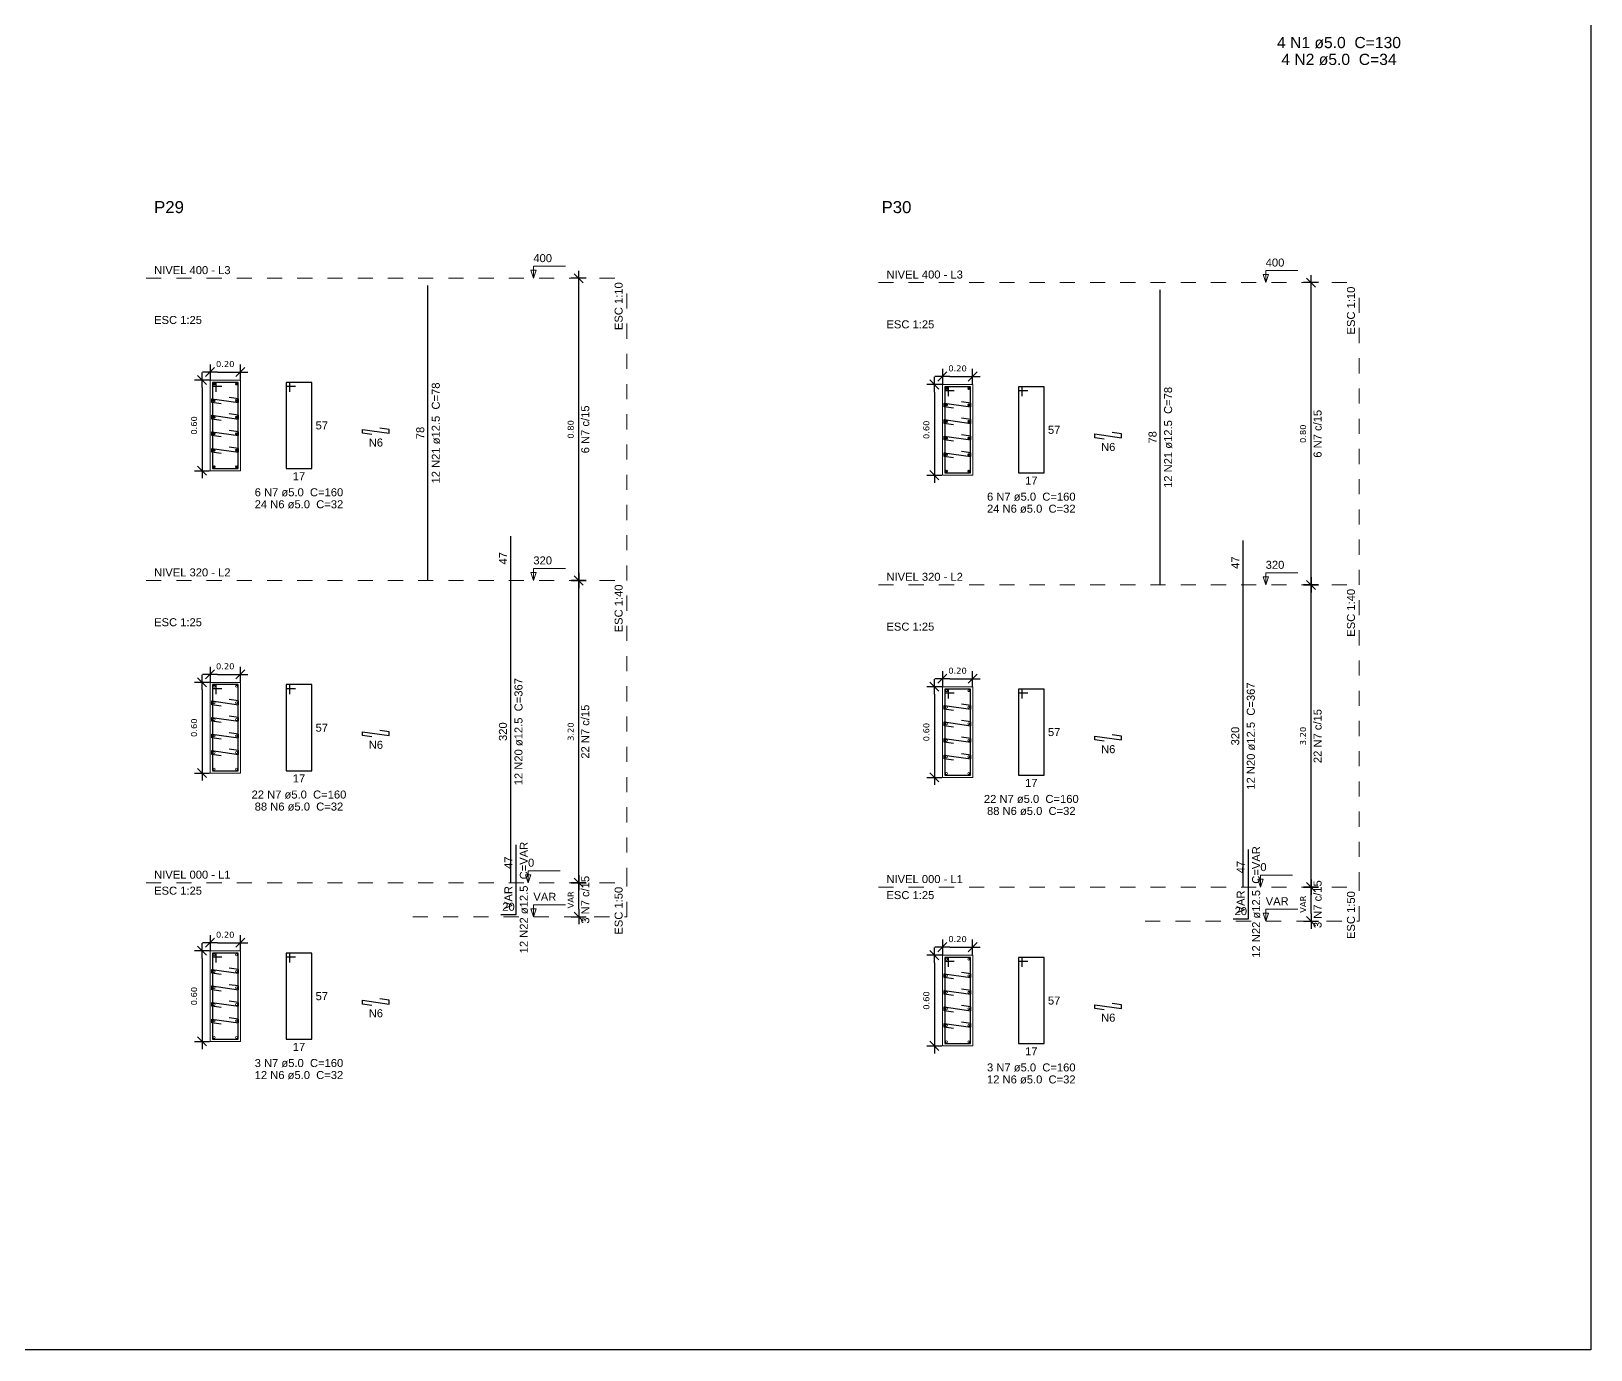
# Model space of a CAD drawing. Extents: x 25 to 1028, y -81 to 176.
# Drawn here: x 798.68 to 809, y 99.26 to 107.98 of the extents above; entities that cross this region are included whole.
import ezdxf

# ---------------------------------------------------------------- set-up
doc = ezdxf.new("R2010")
doc.units = 0
doc.header["$LTSCALE"] = 0.3
doc.header["$PDSIZE"] = 0.1
doc.linetypes.add('DOT2', pattern=[3.175, 0, -3.175])
doc.layers.get('0').update_dxf_attribs({"linetype": 'CONTINUOUS'})
doc.layers.get('Defpoints').update_dxf_attribs({"linetype": 'CONTINUOUS'})
doc.layers.add('ARQ-CTA-1_025', color=1, linetype='CONTINUOUS')
for name, color, linetype, lineweight in [('DT-Barras na forma', 2, 'CONTINUOUS', 30), ('DT-Barras no corte', 5, 'CONTINUOUS', 5), ('DT-Barras rebatidas', 2, 'CONTINUOUS', 30), ('DT-Forma', 5, 'CONTINUOUS', 5), ('DT-Pontilhado', 9, 'DOT2', 5), ('DT-Textos', 7, 'CONTINUOUS', 5), ('DT-Título', 3, 'CONTINUOUS', 20)]:
    doc.layers.add(name, color=color, linetype=linetype, lineweight=lineweight)
doc.layers.add('VPort', color=45, linetype='CONTINUOUS', plot=False)
doc.styles.add('Arial', font='arial.ttf')
doc.styles.add('FNDE Texto Cota 0025', font='verdana.ttf', dxfattribs={"height": 0.04})
doc.dimstyles.new('FNDE 1-0025', dxfattribs={"dimscale": 5, "dimtxt": 0.04, "dimasz": 0.01, "dimexe": 0.15, "dimexo": 0.15, "dimgap": 0.005, "dimtad": 1, "dimzin": 1, "dimdsep": 46, "dimtxsty": 'FNDE Texto Cota 0025', "dimblk": 'tic', "dimcen": 0.015, "dimdle": 0.15, "dimse1": 1, "dimse2": 1, "dimclrd": 251, "dimclre": 251, "dimclrt": 256, "dimaunit": 1, "dimadec": 3, "dimazin": 0, "dimtfac": 1, "dimtix": 1, "dimtmove": 2, "dimatfit": 3, "dimfxl": 0.15, "dimtvp": 1, "dimtolj": 1, "dimtzin": 0, "dimarcsym": 0})

# ---------------------------------------------------------------- blocks, each defined once
blk = doc.blocks.new('tic')
at = {"color": 251}
for p, q in [((-1, 0), (1, 0)), ((0, -1), (0, 1))]:
    blk.add_line(p, q, dxfattribs=at)
blk.add_line((-0.6, -0.6), (0.6, 0.6))
blk = doc.blocks.new('*D773')
at = {"layer": 'ARQ-CTA-1_025', "color": 251, "lineweight": -2}
blk.add_line((799.809, 101.847), (799.809, 101.347), dxfattribs=at)
at = {"layer": 'Defpoints', "color": 0}
for p in [(799.862, 101.897), (799.809, 101.297), (799.862, 101.297)]:
    blk.add_point(p, dxfattribs=at)
at = {"layer": 'ARQ-CTA-1_025', "color": 251, "lineweight": -2, "xscale": 0.05, "yscale": 0.05, "zscale": 0.05}
for p, rotation in [((799.809, 101.897), 90), ((799.809, 101.297), 270)]:
    blk.add_blockref('tic', p, dxfattribs=dict(at, rotation=rotation))
at = {"layer": 'ARQ-CTA-1_025', "insert": (799.756, 101.597), "char_height": 0.04, "attachment_point": 5, "rotation": 90, "style": 'FNDE Texto Cota 0025'}
blk.add_mtext('\\A1;0.60', dxfattribs=at)
blk = doc.blocks.new('*D774')
at = {"layer": 'ARQ-CTA-1_025', "color": 251, "lineweight": -2}
blk.add_line((799.912, 101.95), (800.012, 101.95), dxfattribs=at)
at = {"layer": 'Defpoints', "color": 0}
for p in [(800.062, 101.95), (799.862, 101.897), (800.062, 101.897)]:
    blk.add_point(p, dxfattribs=at)
at = {"layer": 'ARQ-CTA-1_025', "color": 251, "lineweight": -2, "xscale": 0.05, "yscale": 0.05, "zscale": 0.05, "rotation": 180}
blk.add_blockref('tic', (799.862, 101.95), dxfattribs=at)
at = {"layer": 'ARQ-CTA-1_025', "color": 251, "lineweight": -2, "xscale": 0.05, "yscale": 0.05, "zscale": 0.05}
blk.add_blockref('tic', (800.062, 101.95), dxfattribs=at)
at = {"layer": 'ARQ-CTA-1_025', "insert": (799.962, 102.003), "char_height": 0.04, "attachment_point": 5, "style": 'FNDE Texto Cota 0025'}
blk.add_mtext('\\A1;0.20', dxfattribs=at)
blk = doc.blocks.new('*D775')
at = {"layer": 'ARQ-CTA-1_025', "color": 251, "lineweight": -2}
blk.add_line((802.301, 102.172), (802.301, 102.297), dxfattribs=at)
at = {"layer": 'Defpoints', "color": 0}
for p in [(802.301, 102.347), (802.354, 102.347), (802.354, 102.122)]:
    blk.add_point(p, dxfattribs=at)
at = {"layer": 'ARQ-CTA-1_025', "color": 251, "lineweight": -2, "xscale": 0.05, "yscale": 0.05, "zscale": 0.05}
for p, rotation in [((802.301, 102.347), 90), ((802.301, 102.122), 270)]:
    blk.add_blockref('tic', p, dxfattribs=dict(at, rotation=rotation))
at = {"layer": 'ARQ-CTA-1_025', "insert": (802.248, 102.234), "char_height": 0.04, "attachment_point": 5, "rotation": 90, "style": 'FNDE Texto Cota 0025'}
blk.add_mtext('\\A1;VAR', dxfattribs=at)
blk = doc.blocks.new('*D776')
at = {"layer": 'ARQ-CTA-1_025', "color": 251, "lineweight": -2}
blk.add_line((799.809, 103.623), (799.809, 103.123), dxfattribs=at)
at = {"layer": 'Defpoints', "color": 0}
for p in [(799.862, 103.673), (799.809, 103.073), (799.862, 103.073)]:
    blk.add_point(p, dxfattribs=at)
at = {"layer": 'ARQ-CTA-1_025', "color": 251, "lineweight": -2, "xscale": 0.05, "yscale": 0.05, "zscale": 0.05}
for p, rotation in [((799.809, 103.673), 90), ((799.809, 103.073), 270)]:
    blk.add_blockref('tic', p, dxfattribs=dict(at, rotation=rotation))
at = {"layer": 'ARQ-CTA-1_025', "insert": (799.756, 103.373), "char_height": 0.04, "attachment_point": 5, "rotation": 90, "style": 'FNDE Texto Cota 0025'}
blk.add_mtext('\\A1;0.60', dxfattribs=at)
blk = doc.blocks.new('*D777')
at = {"layer": 'ARQ-CTA-1_025', "color": 251, "lineweight": -2}
blk.add_line((799.912, 103.726), (800.012, 103.726), dxfattribs=at)
at = {"layer": 'Defpoints', "color": 0}
for p in [(800.062, 103.726), (799.862, 103.673), (800.062, 103.673)]:
    blk.add_point(p, dxfattribs=at)
at = {"layer": 'ARQ-CTA-1_025', "color": 251, "lineweight": -2, "xscale": 0.05, "yscale": 0.05, "zscale": 0.05, "rotation": 180}
blk.add_blockref('tic', (799.862, 103.726), dxfattribs=at)
at = {"layer": 'ARQ-CTA-1_025', "color": 251, "lineweight": -2, "xscale": 0.05, "yscale": 0.05, "zscale": 0.05}
blk.add_blockref('tic', (800.062, 103.726), dxfattribs=at)
at = {"layer": 'ARQ-CTA-1_025', "insert": (799.962, 103.779), "char_height": 0.04, "attachment_point": 5, "style": 'FNDE Texto Cota 0025'}
blk.add_mtext('\\A1;0.20', dxfattribs=at)
blk = doc.blocks.new('*D778')
at = {"layer": 'ARQ-CTA-1_025', "color": 251, "lineweight": -2}
blk.add_line((802.301, 102.397), (802.301, 104.297), dxfattribs=at)
at = {"layer": 'Defpoints', "color": 0}
for p in [(802.301, 104.347), (802.354, 104.347), (802.354, 102.347)]:
    blk.add_point(p, dxfattribs=at)
at = {"layer": 'ARQ-CTA-1_025', "color": 251, "lineweight": -2, "xscale": 0.05, "yscale": 0.05, "zscale": 0.05}
for p, rotation in [((802.301, 104.347), 90), ((802.301, 102.347), 270)]:
    blk.add_blockref('tic', p, dxfattribs=dict(at, rotation=rotation))
at = {"layer": 'ARQ-CTA-1_025', "insert": (802.248, 103.347), "char_height": 0.04, "attachment_point": 5, "rotation": 90, "style": 'FNDE Texto Cota 0025'}
blk.add_mtext('\\A1;3.20', dxfattribs=at)
blk = doc.blocks.new('*D779')
at = {"layer": 'ARQ-CTA-1_025', "color": 251, "lineweight": -2}
blk.add_line((799.809, 105.623), (799.809, 105.123), dxfattribs=at)
at = {"layer": 'Defpoints', "color": 0}
for p in [(799.862, 105.673), (799.809, 105.073), (799.862, 105.073)]:
    blk.add_point(p, dxfattribs=at)
at = {"layer": 'ARQ-CTA-1_025', "color": 251, "lineweight": -2, "xscale": 0.05, "yscale": 0.05, "zscale": 0.05}
for p, rotation in [((799.809, 105.673), 90), ((799.809, 105.073), 270)]:
    blk.add_blockref('tic', p, dxfattribs=dict(at, rotation=rotation))
at = {"layer": 'ARQ-CTA-1_025', "insert": (799.756, 105.373), "char_height": 0.04, "attachment_point": 5, "rotation": 90, "style": 'FNDE Texto Cota 0025'}
blk.add_mtext('\\A1;0.60', dxfattribs=at)
blk = doc.blocks.new('*D780')
at = {"layer": 'ARQ-CTA-1_025', "color": 251, "lineweight": -2}
blk.add_line((799.912, 105.726), (800.012, 105.726), dxfattribs=at)
at = {"layer": 'Defpoints', "color": 0}
for p in [(799.862, 105.673), (800.062, 105.726), (800.062, 105.673)]:
    blk.add_point(p, dxfattribs=at)
at = {"layer": 'ARQ-CTA-1_025', "color": 251, "lineweight": -2, "xscale": 0.05, "yscale": 0.05, "zscale": 0.05, "rotation": 180}
blk.add_blockref('tic', (799.862, 105.726), dxfattribs=at)
at = {"layer": 'ARQ-CTA-1_025', "color": 251, "lineweight": -2, "xscale": 0.05, "yscale": 0.05, "zscale": 0.05}
blk.add_blockref('tic', (800.062, 105.726), dxfattribs=at)
at = {"layer": 'ARQ-CTA-1_025', "insert": (799.962, 105.779), "char_height": 0.04, "attachment_point": 5, "style": 'FNDE Texto Cota 0025'}
blk.add_mtext('\\A1;0.20', dxfattribs=at)
blk = doc.blocks.new('*D781')
at = {"layer": 'ARQ-CTA-1_025', "color": 251, "lineweight": -2}
blk.add_line((802.301, 104.397), (802.301, 106.297), dxfattribs=at)
at = {"layer": 'Defpoints', "color": 0}
for p in [(802.301, 106.347), (802.354, 106.347), (802.354, 104.347)]:
    blk.add_point(p, dxfattribs=at)
at = {"layer": 'ARQ-CTA-1_025', "color": 251, "lineweight": -2, "xscale": 0.05, "yscale": 0.05, "zscale": 0.05}
for p, rotation in [((802.301, 106.347), 90), ((802.301, 104.347), 270)]:
    blk.add_blockref('tic', p, dxfattribs=dict(at, rotation=rotation))
at = {"layer": 'ARQ-CTA-1_025', "insert": (802.248, 105.347), "char_height": 0.04, "attachment_point": 5, "rotation": 90, "style": 'FNDE Texto Cota 0025'}
blk.add_mtext('\\A1;0.80', dxfattribs=at)
blk = doc.blocks.new('*D907')
at = {"layer": 'ARQ-CTA-1_025', "color": 251, "lineweight": -2}
blk.add_line((804.654, 101.818), (804.654, 101.318), dxfattribs=at)
at = {"layer": 'Defpoints', "color": 0}
for p in [(804.707, 101.868), (804.654, 101.268), (804.707, 101.268)]:
    blk.add_point(p, dxfattribs=at)
at = {"layer": 'ARQ-CTA-1_025', "color": 251, "lineweight": -2, "xscale": 0.05, "yscale": 0.05, "zscale": 0.05}
for p, rotation in [((804.654, 101.868), 90), ((804.654, 101.268), 270)]:
    blk.add_blockref('tic', p, dxfattribs=dict(at, rotation=rotation))
at = {"layer": 'ARQ-CTA-1_025', "insert": (804.601, 101.568), "char_height": 0.04, "attachment_point": 5, "rotation": 90, "style": 'FNDE Texto Cota 0025'}
blk.add_mtext('\\A1;0.60', dxfattribs=at)
blk = doc.blocks.new('*D908')
at = {"layer": 'ARQ-CTA-1_025', "color": 251, "lineweight": -2}
blk.add_line((804.757, 101.921), (804.857, 101.921), dxfattribs=at)
at = {"layer": 'Defpoints', "color": 0}
for p in [(804.707, 101.868), (804.907, 101.921), (804.907, 101.868)]:
    blk.add_point(p, dxfattribs=at)
at = {"layer": 'ARQ-CTA-1_025', "color": 251, "lineweight": -2, "xscale": 0.05, "yscale": 0.05, "zscale": 0.05, "rotation": 180}
blk.add_blockref('tic', (804.707, 101.921), dxfattribs=at)
at = {"layer": 'ARQ-CTA-1_025', "color": 251, "lineweight": -2, "xscale": 0.05, "yscale": 0.05, "zscale": 0.05}
blk.add_blockref('tic', (804.907, 101.921), dxfattribs=at)
at = {"layer": 'ARQ-CTA-1_025', "insert": (804.807, 101.974), "char_height": 0.04, "attachment_point": 5, "style": 'FNDE Texto Cota 0025'}
blk.add_mtext('\\A1;0.20', dxfattribs=at)
blk = doc.blocks.new('*D909')
at = {"layer": 'ARQ-CTA-1_025', "color": 251, "lineweight": -2}
blk.add_line((807.146, 102.143), (807.146, 102.268), dxfattribs=at)
at = {"layer": 'Defpoints', "color": 0}
for p in [(807.146, 102.318), (807.199, 102.318), (807.199, 102.093)]:
    blk.add_point(p, dxfattribs=at)
at = {"layer": 'ARQ-CTA-1_025', "color": 251, "lineweight": -2, "xscale": 0.05, "yscale": 0.05, "zscale": 0.05}
for p, rotation in [((807.146, 102.318), 90), ((807.146, 102.093), 270)]:
    blk.add_blockref('tic', p, dxfattribs=dict(at, rotation=rotation))
at = {"layer": 'ARQ-CTA-1_025', "insert": (807.093, 102.205), "char_height": 0.04, "attachment_point": 5, "rotation": 90, "style": 'FNDE Texto Cota 0025'}
blk.add_mtext('\\A1;VAR', dxfattribs=at)
blk = doc.blocks.new('*D910')
at = {"layer": 'ARQ-CTA-1_025', "color": 251, "lineweight": -2}
blk.add_line((804.654, 103.594), (804.654, 103.094), dxfattribs=at)
at = {"layer": 'Defpoints', "color": 0}
for p in [(804.707, 103.644), (804.654, 103.044), (804.707, 103.044)]:
    blk.add_point(p, dxfattribs=at)
at = {"layer": 'ARQ-CTA-1_025', "color": 251, "lineweight": -2, "xscale": 0.05, "yscale": 0.05, "zscale": 0.05}
for p, rotation in [((804.654, 103.644), 90), ((804.654, 103.044), 270)]:
    blk.add_blockref('tic', p, dxfattribs=dict(at, rotation=rotation))
at = {"layer": 'ARQ-CTA-1_025', "insert": (804.601, 103.344), "char_height": 0.04, "attachment_point": 5, "rotation": 90, "style": 'FNDE Texto Cota 0025'}
blk.add_mtext('\\A1;0.60', dxfattribs=at)
blk = doc.blocks.new('*D911')
at = {"layer": 'ARQ-CTA-1_025', "color": 251, "lineweight": -2}
blk.add_line((804.757, 103.697), (804.857, 103.697), dxfattribs=at)
at = {"layer": 'Defpoints', "color": 0}
for p in [(804.707, 103.644), (804.907, 103.697), (804.907, 103.644)]:
    blk.add_point(p, dxfattribs=at)
at = {"layer": 'ARQ-CTA-1_025', "color": 251, "lineweight": -2, "xscale": 0.05, "yscale": 0.05, "zscale": 0.05, "rotation": 180}
blk.add_blockref('tic', (804.707, 103.697), dxfattribs=at)
at = {"layer": 'ARQ-CTA-1_025', "color": 251, "lineweight": -2, "xscale": 0.05, "yscale": 0.05, "zscale": 0.05}
blk.add_blockref('tic', (804.907, 103.697), dxfattribs=at)
at = {"layer": 'ARQ-CTA-1_025', "insert": (804.807, 103.75), "char_height": 0.04, "attachment_point": 5, "style": 'FNDE Texto Cota 0025'}
blk.add_mtext('\\A1;0.20', dxfattribs=at)
blk = doc.blocks.new('*D912')
at = {"layer": 'ARQ-CTA-1_025', "color": 251, "lineweight": -2}
blk.add_line((807.146, 102.368), (807.146, 104.268), dxfattribs=at)
at = {"layer": 'Defpoints', "color": 0}
for p in [(807.146, 104.318), (807.199, 104.318), (807.199, 102.318)]:
    blk.add_point(p, dxfattribs=at)
at = {"layer": 'ARQ-CTA-1_025', "color": 251, "lineweight": -2, "xscale": 0.05, "yscale": 0.05, "zscale": 0.05}
for p, rotation in [((807.146, 104.318), 90), ((807.146, 102.318), 270)]:
    blk.add_blockref('tic', p, dxfattribs=dict(at, rotation=rotation))
at = {"layer": 'ARQ-CTA-1_025', "insert": (807.093, 103.318), "char_height": 0.04, "attachment_point": 5, "rotation": 90, "style": 'FNDE Texto Cota 0025'}
blk.add_mtext('\\A1;3.20', dxfattribs=at)
blk = doc.blocks.new('*D913')
at = {"layer": 'ARQ-CTA-1_025', "color": 251, "lineweight": -2}
blk.add_line((804.654, 105.594), (804.654, 105.094), dxfattribs=at)
at = {"layer": 'Defpoints', "color": 0}
for p in [(804.707, 105.644), (804.654, 105.044), (804.707, 105.044)]:
    blk.add_point(p, dxfattribs=at)
at = {"layer": 'ARQ-CTA-1_025', "color": 251, "lineweight": -2, "xscale": 0.05, "yscale": 0.05, "zscale": 0.05}
for p, rotation in [((804.654, 105.644), 90), ((804.654, 105.044), 270)]:
    blk.add_blockref('tic', p, dxfattribs=dict(at, rotation=rotation))
at = {"layer": 'ARQ-CTA-1_025', "insert": (804.601, 105.344), "char_height": 0.04, "attachment_point": 5, "rotation": 90, "style": 'FNDE Texto Cota 0025'}
blk.add_mtext('\\A1;0.60', dxfattribs=at)
blk = doc.blocks.new('*D914')
at = {"layer": 'ARQ-CTA-1_025', "color": 251, "lineweight": -2}
blk.add_line((804.757, 105.697), (804.857, 105.697), dxfattribs=at)
at = {"layer": 'Defpoints', "color": 0}
for p in [(804.907, 105.697), (804.707, 105.644), (804.907, 105.644)]:
    blk.add_point(p, dxfattribs=at)
at = {"layer": 'ARQ-CTA-1_025', "color": 251, "lineweight": -2, "xscale": 0.05, "yscale": 0.05, "zscale": 0.05, "rotation": 180}
blk.add_blockref('tic', (804.707, 105.697), dxfattribs=at)
at = {"layer": 'ARQ-CTA-1_025', "color": 251, "lineweight": -2, "xscale": 0.05, "yscale": 0.05, "zscale": 0.05}
blk.add_blockref('tic', (804.907, 105.697), dxfattribs=at)
at = {"layer": 'ARQ-CTA-1_025', "insert": (804.807, 105.75), "char_height": 0.04, "attachment_point": 5, "style": 'FNDE Texto Cota 0025'}
blk.add_mtext('\\A1;0.20', dxfattribs=at)
blk = doc.blocks.new('*D915')
at = {"layer": 'ARQ-CTA-1_025', "color": 251, "lineweight": -2}
blk.add_line((807.146, 104.368), (807.146, 106.268), dxfattribs=at)
at = {"layer": 'Defpoints', "color": 0}
for p in [(807.146, 106.318), (807.199, 106.318), (807.199, 104.318)]:
    blk.add_point(p, dxfattribs=at)
at = {"layer": 'ARQ-CTA-1_025', "color": 251, "lineweight": -2, "xscale": 0.05, "yscale": 0.05, "zscale": 0.05}
for p, rotation in [((807.146, 106.318), 90), ((807.146, 104.318), 270)]:
    blk.add_blockref('tic', p, dxfattribs=dict(at, rotation=rotation))
at = {"layer": 'ARQ-CTA-1_025', "insert": (807.093, 105.318), "char_height": 0.04, "attachment_point": 5, "rotation": 90, "style": 'FNDE Texto Cota 0025'}
blk.add_mtext('\\A1;0.80', dxfattribs=at)

msp = doc.modelspace()

# ---------------------------------------------------------------- linework, layer by layer
at = {"layer": 'DT-Barras na forma'}
for p, q in [((799.90216738, 105.65811115), (799.87716738, 105.65811114)), ((799.87716738, 105.65811114), (799.87716739, 105.08811114)), ((800.04716758, 105.65811114), (799.87716758, 105.65811108)), ((799.87716758, 105.65811108), (799.87716758, 105.63311108)), ((799.87716758, 105.63311108), (799.93966758, 105.63311108)), ((799.90216736, 105.59561115), (799.90216738, 105.65811115)), ((800.05091748, 105.54986124), (799.98902832, 105.55857802)), ((800.04716739, 105.08811114), (800.04716758, 105.65811114)), ((804.74719098, 105.62903685), (804.72219098, 105.62903684)), ((804.72219098, 105.62903684), (804.72219099, 105.05903684)), ((804.89219118, 105.62903684), (804.72219118, 105.62903679)), ((804.72219118, 105.62903679), (804.72219118, 105.60403679)), ((804.72219118, 105.60403679), (804.78469118, 105.60403679)), ((804.74719096, 105.56653685), (804.74719098, 105.62903685)), ((804.89219099, 105.05903684), (804.89219118, 105.62903684)), ((799.87341745, 105.52486118), (799.87341746, 105.54986118)), ((799.93530661, 105.5161444), (799.87341745, 105.52486118)), ((799.87341746, 105.54986118), (800.05091747, 105.52486124)), ((800.05091747, 105.52486124), (800.05091748, 105.54986124)), ((804.71844105, 105.49578688), (804.71844106, 105.52078688)), ((804.78033021, 105.4870701), (804.71844105, 105.49578688)), ((804.71844106, 105.52078688), (804.89594107, 105.49578695)), ((804.89594108, 105.52078695), (804.83405192, 105.52950373)), ((804.89594107, 105.49578695), (804.89594108, 105.52078695)), ((799.87341745, 105.41536118), (799.87341746, 105.44036118)), ((799.93530661, 105.4066444), (799.87341745, 105.41536118)), ((799.87341746, 105.44036118), (800.05091747, 105.41536124)), ((800.05091748, 105.44036124), (799.98902832, 105.44907802)), ((800.05091747, 105.41536124), (800.05091748, 105.44036124)), ((804.71844105, 105.38628688), (804.71844106, 105.41128688)), ((804.78033021, 105.3775701), (804.71844105, 105.38628688)), ((804.71844106, 105.41128688), (804.89594107, 105.38628695)), ((804.89594108, 105.41128695), (804.83405192, 105.42000373)), ((804.89594107, 105.38628695), (804.89594108, 105.41128695)), ((799.87341745, 105.30586118), (799.87341746, 105.33086118)), ((799.93530661, 105.2971444), (799.87341745, 105.30586118)), ((799.87341746, 105.33086118), (800.05091747, 105.30586124)), ((800.05091748, 105.33086124), (799.98902832, 105.33957802)), ((800.05091747, 105.30586124), (800.05091748, 105.33086124)), ((804.71844105, 105.27678688), (804.71844106, 105.30178688)), ((804.78033021, 105.2680701), (804.71844105, 105.27678688)), ((804.71844106, 105.30178688), (804.89594107, 105.27678695)), ((804.89594108, 105.30178695), (804.83405192, 105.31050373)), ((804.89594107, 105.27678695), (804.89594108, 105.30178695)), ((799.87341745, 105.19636118), (799.87341746, 105.22136118)), ((799.93530661, 105.1876444), (799.87341745, 105.19636118)), ((799.87341746, 105.22136118), (800.05091747, 105.19636124)), ((800.05091748, 105.22136124), (799.98902832, 105.23007802)), ((800.05091747, 105.19636124), (800.05091748, 105.22136124)), ((804.71844105, 105.16728688), (804.71844106, 105.19228688)), ((804.78033021, 105.1585701), (804.71844105, 105.16728688)), ((804.71844106, 105.19228688), (804.89594107, 105.16728695)), ((804.89594108, 105.19228695), (804.83405192, 105.20100373)), ((804.89594107, 105.16728695), (804.89594108, 105.19228695)), ((799.87716739, 105.08811114), (800.04716739, 105.08811114)), ((804.72219099, 105.05903684), (804.89219099, 105.05903684)), ((799.90216738, 103.65811115), (799.87716738, 103.65811114)), ((799.87716738, 103.65811114), (799.87716739, 103.08811114)), ((800.04716758, 103.65811114), (799.87716758, 103.65811108)), ((799.87716758, 103.65811108), (799.87716758, 103.63311108)), ((799.87716758, 103.63311108), (799.93966758, 103.63311108)), ((799.90216736, 103.59561115), (799.90216738, 103.65811115)), ((800.04716739, 103.08811114), (800.04716758, 103.65811114)), ((804.74719098, 103.62903685), (804.72219098, 103.62903684)), ((804.72219098, 103.62903684), (804.72219099, 103.05903684)), ((804.89219118, 103.62903684), (804.72219118, 103.62903679)), ((804.72219118, 103.62903679), (804.72219118, 103.60403679)), ((804.72219118, 103.60403679), (804.78469118, 103.60403679)), ((804.74719096, 103.56653685), (804.74719098, 103.62903685)), ((804.89219099, 103.05903684), (804.89219118, 103.62903684)), ((799.87341745, 103.52486118), (799.87341746, 103.54986118)), ((799.93530661, 103.5161444), (799.87341745, 103.52486118)), ((799.87341746, 103.54986118), (800.05091747, 103.52486124)), ((800.05091748, 103.54986124), (799.98902832, 103.55857802)), ((800.05091747, 103.52486124), (800.05091748, 103.54986124)), ((804.71844105, 103.49578688), (804.71844106, 103.52078688)), ((804.78033021, 103.4870701), (804.71844105, 103.49578688)), ((804.71844106, 103.52078688), (804.89594107, 103.49578695)), ((804.89594108, 103.52078695), (804.83405192, 103.52950373)), ((804.89594107, 103.49578695), (804.89594108, 103.52078695)), ((799.87341745, 103.41536118), (799.87341746, 103.44036118)), ((799.93530661, 103.4066444), (799.87341745, 103.41536118)), ((799.87341746, 103.44036118), (800.05091747, 103.41536124)), ((800.05091748, 103.44036124), (799.98902832, 103.44907802)), ((800.05091747, 103.41536124), (800.05091748, 103.44036124)), ((804.71844105, 103.38628688), (804.71844106, 103.41128688)), ((804.71844106, 103.41128688), (804.89594107, 103.38628695)), ((804.89594108, 103.41128695), (804.83405192, 103.42000373)), ((804.89594107, 103.38628695), (804.89594108, 103.41128695)), ((799.87341745, 103.30586118), (799.87341746, 103.33086118)), ((799.93530661, 103.2971444), (799.87341745, 103.30586118)), ((799.87341746, 103.33086118), (800.05091747, 103.30586124)), ((800.05091748, 103.33086124), (799.98902832, 103.33957802)), ((800.05091747, 103.30586124), (800.05091748, 103.33086124)), ((804.78033021, 103.3775701), (804.71844105, 103.38628688)), ((804.71844105, 103.27678688), (804.71844106, 103.30178688)), ((804.71844106, 103.30178688), (804.89594107, 103.27678695)), ((804.89594108, 103.30178695), (804.83405192, 103.31050373)), ((804.89594107, 103.27678695), (804.89594108, 103.30178695)), ((799.87341745, 103.19636118), (799.87341746, 103.22136118)), ((799.93530661, 103.1876444), (799.87341745, 103.19636118)), ((799.87341746, 103.22136118), (800.05091747, 103.19636124)), ((800.05091748, 103.22136124), (799.98902832, 103.23007802)), ((800.05091747, 103.19636124), (800.05091748, 103.22136124)), ((804.78033021, 103.2680701), (804.71844105, 103.27678688)), ((804.71844105, 103.16728688), (804.71844106, 103.19228688)), ((804.71844106, 103.19228688), (804.89594107, 103.16728695)), ((804.89594108, 103.19228695), (804.83405192, 103.20100373)), ((804.89594107, 103.16728695), (804.89594108, 103.19228695)), ((799.87716739, 103.08811114), (800.04716739, 103.08811114)), ((804.78033021, 103.1585701), (804.71844105, 103.16728688)), ((804.72219099, 103.05903684), (804.89219099, 103.05903684)), ((799.90216738, 101.88173615), (799.87716738, 101.88173614)), ((799.87716738, 101.88173614), (799.87716739, 101.31173614)), ((800.04716758, 101.88173614), (799.87716758, 101.88173608)), ((799.87716758, 101.88173608), (799.87716758, 101.85673608)), ((799.87716758, 101.85673608), (799.93966758, 101.85673608)), ((799.90216736, 101.81923615), (799.90216738, 101.88173615)), ((800.04716739, 101.31173614), (800.04716758, 101.88173614)), ((804.74719098, 101.85266185), (804.72219098, 101.85266184)), ((804.72219098, 101.85266184), (804.72219099, 101.28266184)), ((804.89219118, 101.85266184), (804.72219118, 101.85266179)), ((804.72219118, 101.85266179), (804.72219118, 101.82766179)), ((804.74719096, 101.79016185), (804.74719098, 101.85266185)), ((804.89219099, 101.28266184), (804.89219118, 101.85266184)), ((799.87341745, 101.74848618), (799.87341746, 101.77348618)), ((799.93530661, 101.7397694), (799.87341745, 101.74848618)), ((799.87341746, 101.77348618), (800.05091747, 101.74848624)), ((800.05091748, 101.77348624), (799.98902832, 101.78220302)), ((800.05091747, 101.74848624), (800.05091748, 101.77348624)), ((804.71844105, 101.71941188), (804.71844106, 101.74441188)), ((804.71844106, 101.74441188), (804.89594107, 101.71941195)), ((804.72219118, 101.82766179), (804.78469118, 101.82766179)), ((804.89594108, 101.74441195), (804.83405192, 101.75312873)), ((804.89594107, 101.71941195), (804.89594108, 101.74441195)), ((799.87341745, 101.63898618), (799.87341746, 101.66398618)), ((799.93530661, 101.6302694), (799.87341745, 101.63898618)), ((799.87341746, 101.66398618), (800.05091747, 101.63898624)), ((800.05091748, 101.66398624), (799.98902832, 101.67270302)), ((800.05091747, 101.63898624), (800.05091748, 101.66398624)), ((804.78033021, 101.7106951), (804.71844105, 101.71941188)), ((804.89594108, 101.63491195), (804.83405192, 101.64362873)), ((799.87341745, 101.52948618), (799.87341746, 101.55448618)), ((799.87341746, 101.55448618), (800.05091747, 101.52948624)), ((800.05091748, 101.55448624), (799.98902832, 101.56320302)), ((800.05091747, 101.52948624), (800.05091748, 101.55448624)), ((804.71844105, 101.60991188), (804.71844106, 101.63491188)), ((804.78033021, 101.6011951), (804.71844105, 101.60991188)), ((804.71844106, 101.63491188), (804.89594107, 101.60991195)), ((804.89594108, 101.52541195), (804.83405192, 101.53412873)), ((804.89594107, 101.60991195), (804.89594108, 101.63491195)), ((799.93530661, 101.5207694), (799.87341745, 101.52948618)), ((799.87341745, 101.41998618), (799.87341746, 101.44498618)), ((799.87341746, 101.44498618), (800.05091747, 101.41998624)), ((800.05091748, 101.44498624), (799.98902832, 101.45370302)), ((800.05091747, 101.41998624), (800.05091748, 101.44498624)), ((804.71844105, 101.50041188), (804.71844106, 101.52541188)), ((804.78033021, 101.4916951), (804.71844105, 101.50041188)), ((804.71844106, 101.52541188), (804.89594107, 101.50041195)), ((804.89594107, 101.50041195), (804.89594108, 101.52541195)), ((799.93530661, 101.4112694), (799.87341745, 101.41998618)), ((804.71844105, 101.39091188), (804.71844106, 101.41591188)), ((804.78033021, 101.3821951), (804.71844105, 101.39091188)), ((804.71844106, 101.41591188), (804.89594107, 101.39091195)), ((804.89594108, 101.41591195), (804.83405192, 101.42462873)), ((804.89594107, 101.39091195), (804.89594108, 101.41591195)), ((799.87716739, 101.31173614), (800.04716739, 101.31173614)), ((804.72219099, 101.28266184), (804.89219099, 101.28266184))]:
    msp.add_line(p, q, dxfattribs=at)
at = {"layer": 'DT-Barras no corte'}
for p, q in [((799.88216736, 105.64061115), (799.89466736, 105.65311115)), ((799.88216736, 105.65311115), (799.89466736, 105.64061115)), ((800.02966736, 105.64061115), (800.04216736, 105.65311115)), ((800.02966736, 105.65311115), (800.04216736, 105.64061115)), ((804.72719096, 105.61153685), (804.73969096, 105.62403685)), ((804.72719096, 105.62403685), (804.73969096, 105.61153685)), ((804.87469096, 105.61153685), (804.88719096, 105.62403685)), ((804.87469096, 105.62403685), (804.88719096, 105.61153685)), ((799.88216736, 105.53111115), (799.89466736, 105.54361115)), ((799.88216736, 105.54361115), (799.89466736, 105.53111115)), ((800.02966736, 105.53111115), (800.04216736, 105.54361115)), ((800.02966736, 105.54361115), (800.04216736, 105.53111115)), ((804.72719096, 105.50203685), (804.73969096, 105.51453685)), ((804.72719096, 105.51453685), (804.73969096, 105.50203685)), ((804.87469096, 105.50203685), (804.88719096, 105.51453685)), ((804.87469096, 105.51453685), (804.88719096, 105.50203685)), ((799.88216736, 105.42161115), (799.89466736, 105.43411115)), ((799.88216736, 105.43411115), (799.89466736, 105.42161115)), ((800.02966736, 105.42161115), (800.04216736, 105.43411115)), ((800.02966736, 105.43411115), (800.04216736, 105.42161115)), ((804.72719096, 105.39253685), (804.73969096, 105.40503685)), ((804.72719096, 105.40503685), (804.73969096, 105.39253685)), ((804.87469096, 105.39253685), (804.88719096, 105.40503685)), ((804.87469096, 105.40503685), (804.88719096, 105.39253685)), ((799.88216736, 105.31211115), (799.89466736, 105.32461115)), ((799.88216736, 105.32461115), (799.89466736, 105.31211115)), ((800.02966736, 105.31211115), (800.04216736, 105.32461115)), ((800.02966736, 105.32461115), (800.04216736, 105.31211115)), ((804.72719096, 105.28303685), (804.73969096, 105.29553685)), ((804.72719096, 105.29553685), (804.73969096, 105.28303685)), ((804.87469096, 105.28303685), (804.88719096, 105.29553685)), ((804.87469096, 105.29553685), (804.88719096, 105.28303685)), ((799.88216736, 105.20261115), (799.89466736, 105.21511115)), ((799.88216736, 105.21511115), (799.89466736, 105.20261115)), ((800.02966736, 105.20261115), (800.04216736, 105.21511115)), ((800.02966736, 105.21511115), (800.04216736, 105.20261115)), ((804.72719096, 105.17353685), (804.73969096, 105.18603685)), ((804.72719096, 105.18603685), (804.73969096, 105.17353685)), ((804.87469096, 105.17353685), (804.88719096, 105.18603685)), ((804.87469096, 105.18603685), (804.88719096, 105.17353685)), ((799.88216736, 105.09311115), (799.89466736, 105.10561115)), ((799.88216736, 105.10561115), (799.89466736, 105.09311115)), ((800.02966736, 105.09311115), (800.04216736, 105.10561115)), ((800.02966736, 105.10561115), (800.04216736, 105.09311115)), ((804.72719096, 105.06403685), (804.73969096, 105.07653685)), ((804.72719096, 105.07653685), (804.73969096, 105.06403685)), ((804.87469096, 105.06403685), (804.88719096, 105.07653685)), ((804.87469096, 105.07653685), (804.88719096, 105.06403685))]:
    msp.add_line(p, q, dxfattribs=at)
for centre in [(799.88841736, 105.64686115), (800.03591736, 105.64686115), (804.73344096, 105.61778685), (804.88094096, 105.61778685), (799.88841736, 105.53736115), (800.03591736, 105.53736115), (804.73344096, 105.50828685), (804.88094096, 105.50828685), (799.88841736, 105.42786115), (800.03591736, 105.42786115), (804.73344096, 105.39878685), (804.88094096, 105.39878685), (799.88841736, 105.31836115), (800.03591736, 105.31836115), (804.73344096, 105.28928685), (804.88094096, 105.28928685), (799.88841736, 105.20886115), (800.03591736, 105.20886115), (804.73344096, 105.17978685), (804.88094096, 105.17978685), (799.88841736, 105.09936115), (800.03591736, 105.09936115), (804.73344096, 105.07028685), (804.88094096, 105.07028685), (799.88841736, 103.64686115), (800.03591736, 103.64686115), (804.73344096, 103.61778685), (804.88094096, 103.61778685), (799.88841736, 103.53736115), (800.03591736, 103.53736115), (804.73344096, 103.50828685), (804.88094096, 103.50828685), (799.88841736, 103.42786115), (800.03591736, 103.42786115), (804.73344096, 103.39878685), (804.88094096, 103.39878685), (799.88841736, 103.31836115), (800.03591736, 103.31836115), (804.73344096, 103.28928685), (804.88094096, 103.28928685), (799.88841736, 103.20886115), (800.03591736, 103.20886115), (804.73344096, 103.17978685), (804.88094096, 103.17978685), (799.88841736, 103.09936115), (800.03591736, 103.09936115), (804.73344096, 103.07028685), (804.88094096, 103.07028685), (799.88841736, 101.87048615), (800.03591736, 101.87048615), (804.73344096, 101.84141185), (804.88094096, 101.84141185), (799.88841736, 101.76098615), (800.03591736, 101.76098615), (799.88841736, 101.65148615), (800.03591736, 101.65148615), (804.73344096, 101.73191185), (804.88094096, 101.73191185), (799.88841736, 101.54198615), (800.03591736, 101.54198615), (804.73344096, 101.62241185), (804.88094096, 101.62241185), (799.88841736, 101.43248615), (800.03591736, 101.43248615), (804.73344096, 101.51291185), (804.88094096, 101.51291185), (799.88841736, 101.32298615), (800.03591736, 101.32298615), (804.73344096, 101.40341185), (804.88094096, 101.40341185), (804.73344096, 101.29391185), (804.88094096, 101.29391185)]:
    msp.add_circle(centre, 0.00625, dxfattribs=at)
at = {"layer": 'DT-Barras rebatidas'}
for p, q in [((801.30352811, 104.34681115), (801.30352875, 106.29931115)), ((806.14855171, 104.31773685), (806.14855235, 106.27023685)), ((800.38986738, 105.65811115), (800.36486738, 105.65811114)), ((800.36486738, 105.65811114), (800.36486739, 105.08811114)), ((800.53486758, 105.65811114), (800.36486758, 105.65811108)), ((800.36486758, 105.65811108), (800.36486758, 105.63311108)), ((800.36486758, 105.63311108), (800.42736758, 105.63311108)), ((800.38986736, 105.59561115), (800.38986738, 105.65811115)), ((800.53486739, 105.08811114), (800.53486758, 105.65811114)), ((805.23489098, 105.62903685), (805.20989098, 105.62903684)), ((805.20989098, 105.62903684), (805.20989099, 105.05903684)), ((805.37989118, 105.62903684), (805.20989118, 105.62903679)), ((805.20989118, 105.62903679), (805.20989118, 105.60403679)), ((805.20989118, 105.60403679), (805.27239118, 105.60403679)), ((805.23489096, 105.56653685), (805.23489098, 105.62903685)), ((805.37989099, 105.05903684), (805.37989118, 105.62903684)), ((801.04760323, 105.34589874), (800.98571407, 105.35461552)), ((800.8701032, 105.32089868), (800.87010321, 105.34589868)), ((800.93199236, 105.3121819), (800.8701032, 105.32089868)), ((800.87010321, 105.34589868), (801.04760322, 105.32089874)), ((801.04760322, 105.32089874), (801.04760323, 105.34589874)), ((805.7151268, 105.29182438), (805.71512681, 105.31682438)), ((805.77701596, 105.2831076), (805.7151268, 105.29182438)), ((805.71512681, 105.31682438), (805.89262682, 105.29182445)), ((805.89262683, 105.31682445), (805.83073767, 105.32554123)), ((805.89262682, 105.29182445), (805.89262683, 105.31682445)), ((800.36486739, 105.08811114), (800.53486739, 105.08811114)), ((805.20989099, 105.05903684), (805.37989099, 105.05903684)), ((801.85067876, 104.34681115), (801.85067886, 104.64109635)), ((806.69570236, 104.31773685), (806.69570246, 104.61202205)), ((801.85067811, 102.34681115), (801.85067876, 104.34681115)), ((806.69570171, 102.31773685), (806.69570236, 104.31773685)), ((800.38986738, 103.65811115), (800.36486738, 103.65811114)), ((800.36486738, 103.65811114), (800.36486739, 103.08811114)), ((800.53486758, 103.65811114), (800.36486758, 103.65811108)), ((800.36486758, 103.65811108), (800.36486758, 103.63311108)), ((800.36486758, 103.63311108), (800.42736758, 103.63311108)), ((800.38986736, 103.59561115), (800.38986738, 103.65811115)), ((800.53486739, 103.08811114), (800.53486758, 103.65811114)), ((805.23489098, 103.62903685), (805.20989098, 103.62903684)), ((805.20989098, 103.62903684), (805.20989099, 103.05903684)), ((805.37989118, 103.62903684), (805.20989118, 103.62903679)), ((805.20989118, 103.62903679), (805.20989118, 103.60403679)), ((805.20989118, 103.60403679), (805.27239118, 103.60403679)), ((805.23489096, 103.56653685), (805.23489098, 103.62903685)), ((805.37989099, 103.05903684), (805.37989118, 103.62903684)), ((800.8701032, 103.32089868), (800.87010321, 103.34589868)), ((800.93199236, 103.3121819), (800.8701032, 103.32089868)), ((800.87010321, 103.34589868), (801.04760322, 103.32089874)), ((801.04760323, 103.34589874), (800.98571407, 103.35461552)), ((801.04760322, 103.32089874), (801.04760323, 103.34589874)), ((805.7151268, 103.29182438), (805.71512681, 103.31682438)), ((805.77701596, 103.2831076), (805.7151268, 103.29182438)), ((805.71512681, 103.31682438), (805.89262682, 103.29182445)), ((805.89262683, 103.31682445), (805.83073767, 103.32554123)), ((805.89262682, 103.29182445), (805.89262683, 103.31682445)), ((800.36486739, 103.08811114), (800.53486739, 103.08811114)), ((805.20989099, 103.05903684), (805.37989099, 103.05903684)), ((801.88597818, 102.36181115), (801.88597826, 102.59723931)), ((806.73100178, 102.33273685), (806.73100186, 102.56816501)), ((801.88597811, 102.13681115), (801.88597818, 102.36181115)), ((806.73100171, 102.10773685), (806.73100178, 102.33273685)), ((801.78597811, 102.13681115), (801.88597811, 102.13681115)), ((806.63100171, 102.10773685), (806.73100171, 102.10773685)), ((800.38986738, 101.88173615), (800.36486738, 101.88173614)), ((800.36486738, 101.88173614), (800.36486739, 101.31173614)), ((800.53486758, 101.88173614), (800.36486758, 101.88173608)), ((800.36486758, 101.88173608), (800.36486758, 101.85673608)), ((800.36486758, 101.85673608), (800.42736758, 101.85673608)), ((800.38986736, 101.81923615), (800.38986738, 101.88173615)), ((800.53486739, 101.31173614), (800.53486758, 101.88173614)), ((805.23489098, 101.85266185), (805.20989098, 101.85266184)), ((805.20989098, 101.85266184), (805.20989099, 101.28266184)), ((805.37989118, 101.85266184), (805.20989118, 101.85266179)), ((805.20989118, 101.85266179), (805.20989118, 101.82766179)), ((805.23489096, 101.79016185), (805.23489098, 101.85266185)), ((805.37989099, 101.28266184), (805.37989118, 101.85266184)), ((805.20989118, 101.82766179), (805.27239118, 101.82766179)), ((800.8701032, 101.54452368), (800.87010321, 101.56952368)), ((800.93199236, 101.5358069), (800.8701032, 101.54452368)), ((800.87010321, 101.56952368), (801.04760322, 101.54452374)), ((801.04760323, 101.56952374), (800.98571407, 101.57824052)), ((801.04760322, 101.54452374), (801.04760323, 101.56952374)), ((805.7151268, 101.51544938), (805.71512681, 101.54044938)), ((805.71512681, 101.54044938), (805.89262682, 101.51544945)), ((805.89262683, 101.54044945), (805.83073767, 101.54916623)), ((805.89262682, 101.51544945), (805.89262683, 101.54044945)), ((805.77701596, 101.5067326), (805.7151268, 101.51544938)), ((800.36486739, 101.31173614), (800.53486739, 101.31173614)), ((805.20989099, 101.28266184), (805.37989099, 101.28266184))]:
    msp.add_line(p, q, dxfattribs=at)
at = {"layer": 'DT-Forma'}
for points in [[(799.86216736, 105.07311115), (799.86216736, 105.67311115), (800.06216736, 105.67311115), (800.06216736, 105.07311115), (799.86216736, 105.07311115)], [(804.70719096, 105.04403685), (804.70719096, 105.64403685), (804.90719096, 105.64403685), (804.90719096, 105.04403685), (804.70719096, 105.04403685)], [(799.86216736, 103.07311115), (799.86216736, 103.67311115), (800.06216736, 103.67311115), (800.06216736, 103.07311115), (799.86216736, 103.07311115)], [(804.70719096, 103.04403685), (804.70719096, 103.64403685), (804.90719096, 103.64403685), (804.90719096, 103.04403685), (804.70719096, 103.04403685)], [(799.86216736, 101.29673615), (799.86216736, 101.89673615), (800.06216736, 101.89673615), (800.06216736, 101.29673615), (799.86216736, 101.29673615)], [(804.70719096, 101.26766185), (804.70719096, 101.86766185), (804.90719096, 101.86766185), (804.90719096, 101.26766185), (804.70719096, 101.26766185)]]:
    msp.add_lwpolyline(points, close=True, dxfattribs=at)
at = {"layer": 'DT-Pontilhado', "ltscale": 0.05}
for p, q in [((799.43856736, 106.34681115), (802.61845311, 106.34681115)), ((802.61845311, 104.34681115), (802.61845311, 106.34681115)), ((804.28359096, 106.31773685), (807.46347671, 106.31773685)), ((807.46347671, 104.31773685), (807.46347671, 106.31773685)), ((799.43856736, 104.34681115), (802.61845311, 104.34681115)), ((802.61845311, 102.34681115), (802.61845311, 104.34681115)), ((804.28359096, 104.31773685), (807.46347671, 104.31773685)), ((807.46347671, 102.31773685), (807.46347671, 104.31773685)), ((799.43856736, 102.34681115), (802.61845311, 102.34681115)), ((802.61845311, 102.12181115), (802.61845311, 102.34681115)), ((804.28359096, 102.31773685), (807.46347671, 102.31773685)), ((807.46347671, 102.09273685), (807.46347671, 102.31773685)), ((801.20352811, 102.12181115), (802.61845311, 102.12181115)), ((806.04855171, 102.09273685), (807.46347671, 102.09273685))]:
    msp.add_line(p, q, dxfattribs=at)
at = {"layer": 'DT-Textos'}
for points in [[(802.01835311, 106.39976115), (802.00070311, 106.34681115), (801.98305311, 106.39976115), (802.01835311, 106.39976115)], [(806.86337671, 106.37068685), (806.84572671, 106.31773685), (806.82807671, 106.37068685), (806.86337671, 106.37068685)], [(802.01835311, 104.39976115), (802.00070311, 104.34681115), (801.98305311, 104.39976115), (802.01835311, 104.39976115)], [(806.86337671, 104.37068685), (806.84572671, 104.31773685), (806.82807671, 104.37068685), (806.86337671, 104.37068685)], [(801.98305311, 102.39976115), (801.96540311, 102.34681115), (801.94775311, 102.39976115), (801.98305311, 102.39976115)], [(806.82807671, 102.37068685), (806.81042671, 102.31773685), (806.79277671, 102.37068685), (806.82807671, 102.37068685)], [(802.01835311, 102.17476115), (802.00070311, 102.12181115), (801.98305311, 102.17476115), (802.01835311, 102.17476115)], [(806.86337671, 102.14568685), (806.84572671, 102.09273685), (806.82807671, 102.14568685), (806.86337671, 102.14568685)]]:
    msp.add_lwpolyline(points, close=True, dxfattribs=at)
for points in [[(802.00070311, 106.34681115), (802.00070311, 106.42623615), (802.21250311, 106.42623615)], [(806.84572671, 106.31773685), (806.84572671, 106.39716185), (807.05752671, 106.39716185)], [(802.00070311, 104.34681115), (802.00070311, 104.42623615), (802.21250311, 104.42623615)], [(806.84572671, 104.31773685), (806.84572671, 104.39716185), (807.05752671, 104.39716185)], [(801.96540311, 102.34681115), (801.96540311, 102.42623615), (802.17720311, 102.42623615)], [(806.81042671, 102.31773685), (806.81042671, 102.39716185), (807.02222671, 102.39716185)], [(802.00070311, 102.12181115), (802.00070311, 102.20123615), (802.21250311, 102.20123615)], [(806.84572671, 102.09273685), (806.84572671, 102.17216185), (807.05752671, 102.17216185)]]:
    msp.add_lwpolyline(points, dxfattribs=at)
at = {"layer": 'VPort'}
msp.add_lwpolyline([(784.80967722, 119.45589403), (808.9966287, 119.45589403), (808.9966287, 99.25678883), (784.80967722, 99.25678883)], close=True, dxfattribs=at)

# ---------------------------------------------------------------- texts
at = {"layer": 'DT-Barras na forma', "color": 7, "char_height": 0.05295, "attachment_point": 8, "rotation": 90.000210459, "line_spacing_factor": 0.9, "style": 'Arial'}
for s, insert, width in [('6 N7 c/15', (802.37117661, 105.34681115), 0.57186), ('6 N7 c/15', (807.21620021, 105.31773685), 0.57186), ('22 N7 c/15', (802.37117661, 103.34681115), 0.6354), ('22 N7 c/15', (807.21620021, 103.31773685), 0.6354), ('3 N7 c/15', (802.37117661, 102.23431115), 0.57186), ('3 N7 c/15', (807.21620021, 102.20523685), 0.57186)]:
    msp.add_mtext(s, dxfattribs=dict(at, insert=insert, width=width))
at = {"layer": 'DT-Barras rebatidas', "color": 7, "line_spacing_factor": 0.9, "style": 'Arial'}
for s, insert, char_height, width, attachment_point in [('4 N1 ø5.0  C=130', (807.33062503, 107.86731589), 0.07413, 1.33434, 8), ('4 N2 ø5.0  C=34', (807.33062503, 107.75601589), 0.07413, 1.33434, 8), ('57', (800.5598737, 105.39958614), 0.05295, 0.22708, 1), ('57', (805.4048973, 105.37051184), 0.05295, 0.22708, 1), ('N6', (800.95886736, 105.23265965), 0.05295, 0.12708, 8), ('N6', (805.80389096, 105.20358535), 0.05295, 0.12708, 8), ('17', (800.44986739, 105.06378764), 0.05295, 0.22708, 2), ('6 N7 ø5.0  C=160', (800.44986736, 104.90290965), 0.05295, 1.01664, 8), ('17', (805.29489099, 105.03471334), 0.05295, 0.22708, 2), ('24 N6 ø5.0  C=32', (800.44986736, 104.82340965), 0.05295, 1.01664, 8), ('24 N6 ø5.0  C=32', (805.29489096, 104.79433535), 0.05295, 1.01664, 8), ('6 N7 ø5.0  C=160', (805.29489096, 104.87383535), 0.05295, 1.01664, 8), ('57', (800.55987304, 103.39958614), 0.05295, 0.22708, 1), ('N6', (800.95886736, 103.23265965), 0.05295, 0.12708, 8), ('57', (805.40489664, 103.37051184), 0.05295, 0.22708, 1), ('N6', (805.80389096, 103.20358535), 0.05295, 0.12708, 8), ('17', (800.44986739, 103.06378764), 0.05295, 0.22708, 2), ('17', (805.29489099, 103.03471334), 0.05295, 0.22708, 2), ('22 N7 ø5.0  C=160', (800.44986736, 102.90290965), 0.05295, 1.08018, 8), ('88 N6 ø5.0  C=32', (800.44986736, 102.82340965), 0.05295, 1.01664, 8), ('22 N7 ø5.0  C=160', (805.29489096, 102.87383535), 0.05295, 1.08018, 8), ('88 N6 ø5.0  C=32', (805.29489096, 102.79433535), 0.05295, 1.01664, 8), ('20', (801.83597811, 102.16113465), 0.05295, 0.22708, 8), ('20', (806.68100171, 102.13206035), 0.05295, 0.22708, 8), ('57', (800.55987246, 101.62321114), 0.05295, 0.22708, 1), ('57', (805.40489606, 101.59413684), 0.05295, 0.22708, 1), ('N6', (800.95886736, 101.45640965), 0.05295, 0.12708, 8), ('N6', (805.80389096, 101.42733535), 0.05295, 0.12708, 8), ('17', (800.44986739, 101.28741264), 0.05295, 0.22708, 2), ('17', (805.29489099, 101.25833834), 0.05295, 0.22708, 2), ('3 N7 ø5.0  C=160', (800.44986736, 101.12640965), 0.05295, 1.01664, 8), ('3 N7 ø5.0  C=160', (805.29489096, 101.09733535), 0.05295, 1.01664, 8), ('12 N6 ø5.0  C=32', (800.44986736, 101.04690965), 0.05295, 1.01664, 8), ('12 N6 ø5.0  C=32', (805.29489096, 101.01783535), 0.05295, 1.01664, 8)]:
    msp.add_mtext(s, dxfattribs=dict(at, insert=insert, char_height=char_height, width=width, attachment_point=attachment_point))
at = {"layer": 'DT-Barras rebatidas', "color": 7, "char_height": 0.05295, "attachment_point": 8, "rotation": 90.000210459, "line_spacing_factor": 0.9, "style": 'Arial'}
for s, insert, width in [('12 N21 ø12.5  C=78', (801.38289386, 105.32293615), 1.14372), ('12 N21 ø12.5  C=78', (806.22791746, 105.29386186), 1.14372), ('78', (801.27920493, 105.32306115), 0.22708), ('78', (806.12422853, 105.29398686), 0.22708), ('47', (801.82635531, 104.49395375), 0.22708), ('47', (806.67137891, 104.46487946), 0.22708), ('12 N20 ø12.5  C=367', (801.93014386, 103.34668615), 1.20726), ('12 N20 ø12.5  C=367', (806.77516746, 103.31761186), 1.20726), ('320', (801.82635494, 103.34681115), 0.29062), ('320', (806.67137854, 103.31773686), 0.29062), ('12 N22 ø12.5  C=VAR', (801.96539386, 102.24918615), 1.20726), ('12 N22 ø12.5  C=VAR', (806.81041746, 102.22011186), 1.20726), ('47', (801.86165472, 102.47952523), 0.22708), ('47', (806.70667832, 102.45045094), 0.22708), ('VAR', (801.86165465, 102.24931115), 0.29062), ('VAR', (806.70667825, 102.22023686), 0.29062)]:
    msp.add_mtext(s, dxfattribs=dict(at, insert=insert, width=width))
at = {"layer": 'DT-Textos', "char_height": 0.05295, "attachment_point": 7, "line_spacing_factor": 0.798, "style": 'Arial'}
for s, insert, width in [('400', (802.00061736, 106.45265965), 0.19062), ('NIVEL 400 - L3', (799.49161736, 106.37340965), 0.88956), ('NIVEL 400 - L3', (804.33664096, 106.34433535), 0.88956), ('400', (806.84564096, 106.42358535), 0.19062), ('ESC 1:25', (799.49161736, 106.04365965), 0.50832), ('ESC 1:25', (804.33664096, 106.01458535), 0.50832), ('NIVEL 320 - L2', (799.49161736, 104.37340965), 0.88956), ('320', (802.00061736, 104.45265965), 0.19062), ('320', (806.84564096, 104.42358535), 0.19062), ('NIVEL 320 - L2', (804.33664096, 104.34433535), 0.88956), ('ESC 1:25', (799.49161736, 104.04365965), 0.50832), ('ESC 1:25', (804.33664096, 104.01458535), 0.50832), ('0', (801.96536736, 102.45265965), 0.06354), ('0', (806.81039096, 102.42358535), 0.06354), ('NIVEL 000 - L1', (799.49161736, 102.37340965), 0.88956), ('NIVEL 000 - L1', (804.33664096, 102.34433535), 0.88956), ('ESC 1:25', (799.49161736, 102.26740965), 0.50832), ('VAR', (802.00061736, 102.22765965), 0.19062), ('ESC 1:25', (804.33664096, 102.23833535), 0.50832), ('VAR', (806.84564096, 102.19858535), 0.19062)]:
    msp.add_mtext(s, dxfattribs=dict(at, insert=insert, width=width))
at = {"layer": 'DT-Textos', "char_height": 0.05295, "width": 0.50832, "attachment_point": 9, "rotation": 90.000210459, "line_spacing_factor": 0.798, "style": 'Arial'}
for s, insert in [('ESC 1:10', (802.59189386, 106.32043615)), ('ESC 1:10', (807.43691746, 106.29136185)), ('ESC 1:40', (802.59189386, 104.32043615)), ('ESC 1:40', (807.43691746, 104.29136185)), ('ESC 1:50', (802.59189386, 102.32043615)), ('ESC 1:50', (807.43691746, 102.29136185))]:
    msp.add_mtext(s, dxfattribs=dict(at, insert=insert))
at = {"layer": 'DT-Título', "char_height": 0.079425, "width": 0.28593, "attachment_point": 7, "line_spacing_factor": 0.798, "style": 'Arial'}
for s, insert in [('P29', (799.49161736, 106.77682642)), ('P30', (804.30430682, 106.77682642))]:
    msp.add_mtext(s, dxfattribs=dict(at, insert=insert))

# ---------------------------------------------------------------- dimensions: what is measured, and where the dimension line sits
at = {"layer": 'ARQ-CTA-1_025'}
for base, p1, p2, text, picture, middle in [((802.30075311, 106.34681115), (802.35370311, 104.34681115), (802.35370311, 106.34681115), '0.80', '*D781', (802.24780311, 105.34681115)), ((807.14577671, 106.31773685), (807.19872671, 104.31773685), (807.19872671, 106.31773685), '0.80', '*D915', (807.09282671, 105.31773685)), ((802.30075311, 104.34681115), (802.35370311, 102.34681115), (802.35370311, 104.34681115), '3.20', '*D778', (802.24780311, 103.34681115)), ((807.14577671, 104.31773685), (807.19872671, 102.31773685), (807.19872671, 104.31773685), '3.20', '*D912', (807.09282671, 103.31773685)), ((802.30075311, 102.34681115), (802.35370311, 102.12181115), (802.35370311, 102.34681115), 'VAR', '*D775', (802.24780311, 102.23431115)), ((807.14577671, 102.31773685), (807.19872671, 102.09273685), (807.19872671, 102.31773685), 'VAR', '*D909', (807.09282671, 102.20523685))]:
    dim = msp.add_linear_dim(base=base, p1=p1, p2=p2, angle=90, text=text, dimstyle='FNDE 1-0025', dxfattribs=at)
    dim.commit()
    dim.dimension.update_dxf_attribs({"geometry": picture, "text_midpoint": middle, "dimtype": 160})
for base, p1, p2, picture, middle in [((800.06216736, 105.72606115), (799.86216736, 105.67311115), (800.06216736, 105.67311115), '*D780', (799.96216736, 105.77901115)), ((804.90719096, 105.69698685), (804.70719096, 105.64403685), (804.90719096, 105.64403685), '*D914', (804.80719096, 105.74993685)), ((800.06216736, 103.72606115), (799.86216736, 103.67311115), (800.06216736, 103.67311115), '*D777', (799.96216736, 103.77901115)), ((804.90719096, 103.69698685), (804.70719096, 103.64403685), (804.90719096, 103.64403685), '*D911', (804.80719096, 103.74993685)), ((800.06216736, 101.94968615), (799.86216736, 101.89673615), (800.06216736, 101.89673615), '*D774', (799.96216736, 102.00263615)), ((804.90719096, 101.92061185), (804.70719096, 101.86766185), (804.90719096, 101.86766185), '*D908', (804.80719096, 101.97356185))]:
    dim = msp.add_linear_dim(base=base, p1=p1, p2=p2, dimstyle='FNDE 1-0025', dxfattribs=at)
    dim.commit()
    dim.dimension.update_dxf_attribs({"geometry": picture, "text_midpoint": middle, "dimtype": 160})
for base, p1, p2, picture, middle in [((799.80921736, 105.07311115), (799.86216736, 105.67311115), (799.86216736, 105.07311115), '*D779', (799.75626736, 105.37311115)), ((804.65424096, 105.04403685), (804.70719096, 105.64403685), (804.70719096, 105.04403685), '*D913', (804.60129096, 105.34403685)), ((799.80921736, 103.07311115), (799.86216736, 103.67311115), (799.86216736, 103.07311115), '*D776', (799.75626736, 103.37311115)), ((804.65424096, 103.04403685), (804.70719096, 103.64403685), (804.70719096, 103.04403685), '*D910', (804.60129096, 103.34403685)), ((799.80921736, 101.29673615), (799.86216736, 101.89673615), (799.86216736, 101.29673615), '*D773', (799.75626736, 101.59673615)), ((804.65424096, 101.26766185), (804.70719096, 101.86766185), (804.70719096, 101.26766185), '*D907', (804.60129096, 101.56766185))]:
    dim = msp.add_linear_dim(base=base, p1=p1, p2=p2, angle=90, dimstyle='FNDE 1-0025', dxfattribs=at)
    dim.commit()
    dim.dimension.update_dxf_attribs({"geometry": picture, "text_midpoint": middle, "dimtype": 160})

doc.saveas('drawing.dxf')
